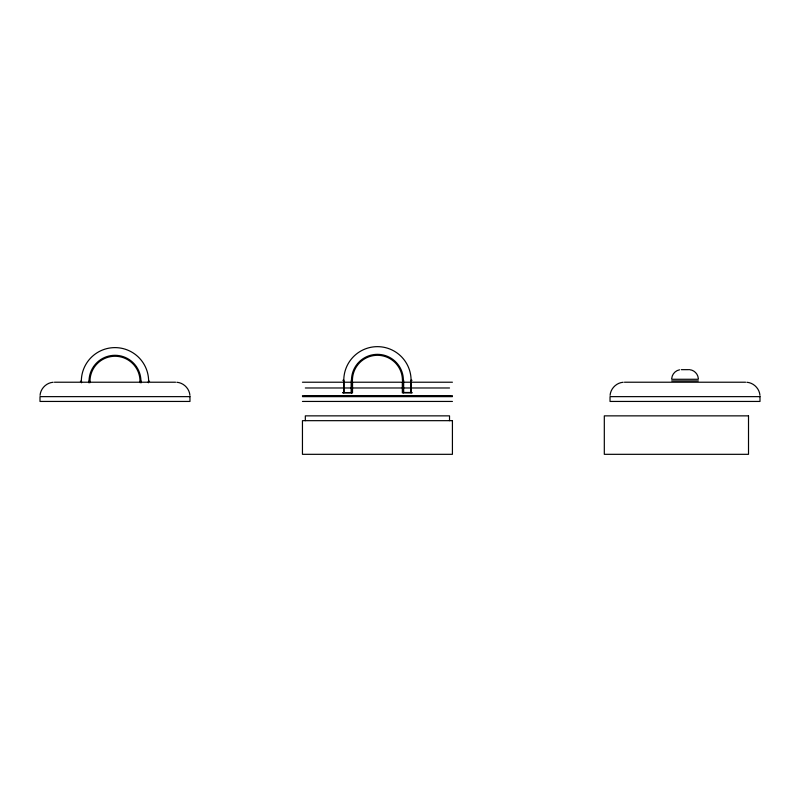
<?xml version="1.0" encoding="UTF-8"?>
<svg xmlns="http://www.w3.org/2000/svg" width="800" height="800" viewBox="0 0 800 800"><rect width="100%" height="100%" fill="white"/><g stroke="black" fill="none" stroke-linecap="round" stroke-linejoin="round"><path stroke-width="1.2" d="M40.06 395.34C40.56 388.58 46.37 382.77 53.12 382.27M610.09 395.34C610.59 388.58 616.4 382.77 623.15 382.27M671.74 378.41C672.05 374.22 675.42 370.52 679.56 369.82M681.32 369.66L688.71 369.66M671.7 379.27L698.33 379.27M342.85 380.29L343.96 380.29L343.96 392.58M352.41 380.29L351.3 380.29L351.3 392.58M402.46 380.29L403.65 380.29L403.65 392.48M412.01 380.29L410.82 380.29L410.82 392.48M671.7 380.92L698.33 380.92M80.41 381.25L81.51 381.25L81.51 382.79M149.56 381.25L148.37 381.25L148.37 382.78M54.42 382.22L175.55 382.22M302.45 382.22L452.42 382.22M624.45 382.22L745.58 382.22M305.33 387.98L449.53 387.98M411.8 392.48L402.67 392.48L402.64 380.29M342.99 392.58L352.27 392.58L352.3 380.29M342.71 392.85L352.51 392.85L352.55 382.22M412.15 392.85L402.35 392.85L402.32 382.22M302.45 395.67L452.42 395.67M304.85 396.31L450.01 396.31M302.45 396.64L452.42 396.64M302.45 401.44L452.42 401.44M689.58 369.7C694.09 370.02 697.97 373.9 698.29 378.41M746.88 382.27C753.63 382.77 759.44 388.58 759.94 395.34M176.85 382.27C183.6 382.77 189.41 388.58 189.91 395.34M449.53 420.67L449.53 415.86L305.33 415.86L305.33 420.67M411.1 382.22L411.1 392.85M403.41 382.22L403.41 392.85M351.46 382.22L351.46 392.85M343.77 382.22L343.77 392.85M141.2 382.78L141.2 381.25L140.01 381.25A24.99 24.99 0 0 0 114.98 356.26A24.99 24.99 0 0 0 89.99 381.25L88.86 381.25L88.86 382.79M140.19 381.25L140.19 382.78M89.85 381.25L89.85 382.79M352.44 380.29A24.99 24.99 0 0 1 377.43 355.3A24.99 24.99 0 0 1 402.43 380.29M351.48 380.29A25.96 25.96 0 0 1 377.43 354.34A25.96 25.96 0 0 1 403.39 380.29M343.79 380.29A33.65 33.65 0 0 1 377.43 346.65A33.65 33.65 0 0 1 411.08 380.29M89.03 381.25A25.96 25.96 0 0 1 114.98 355.3A25.96 25.96 0 0 1 140.94 381.25M81.34 381.25A33.65 33.65 0 0 1 114.98 347.61A33.65 33.65 0 0 1 148.63 381.25M189.97 396.64L40 396.64L40 401.44L189.97 401.44L189.96 396.64M760 396.64L610.03 396.64L610.03 401.44L760 401.44L759.99 396.64M748.51 415.86L604.31 415.86L604.31 454.32L748.51 454.32L748.51 415.86M452.42 420.67L302.45 420.67L302.45 454.32L452.42 454.32L452.42 420.67"/></g></svg>
